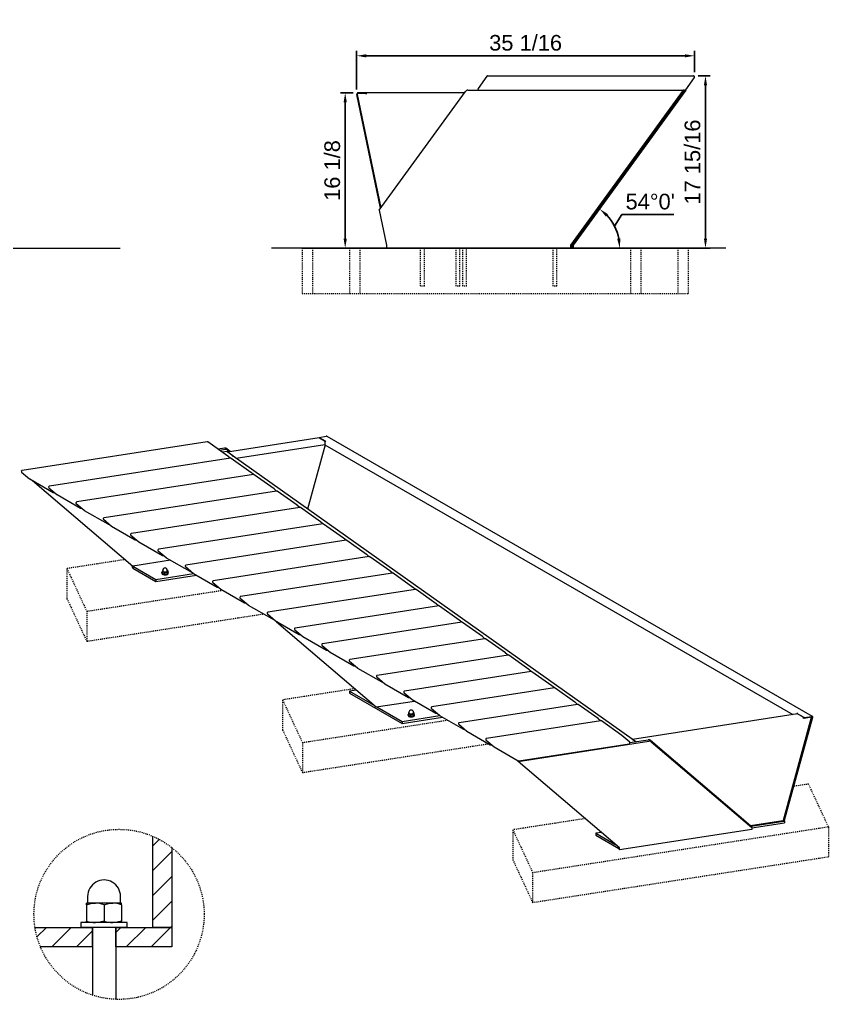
# Model space of a CAD drawing. Header units: inches. Extents: x -9 to 194, y -7 to 128.
# Drawn here: x 110 to 194, y 25.1 to 126.9 of the extents above; entities that cross this region are included whole.
import ezdxf

# ---------------------------------------------------------------- set-up
doc = ezdxf.new("R2010")
doc.units = ezdxf.units.IN
doc.linetypes.add('HIDDEN', pattern=[1.905, 1.27, -0.635])
for name, color, linetype, lineweight in [('ZANO_R', 7, 'Continuous', 0), ('ZANO_R_przerywana', 250, 'HIDDEN', 0), ('ZANO_W', 1, 'Continuous', 0)]:
    doc.layers.add(name, color=color, linetype=linetype, lineweight=lineweight)
doc.styles.get("Standard").update_dxf_attribs({"font": 'arial.ttf'})
doc.dimstyles.new('amerykanie', dxfattribs={"dimtxt": 50, "dimasz": 50, "dimexe": 0.5, "dimexo": 0.5, "dimgap": 1, "dimtad": 1, "dimdec": 0, "dimzin": 0, "dimlunit": 5, "dimtxsty": 'Standard', "dimcen": 0.09, "dimclrd": 1, "dimclre": 1, "dimclrt": 1, "dimazin": 0, "dimtfac": 1, "dimtdec": 0, "dimtmove": 0, "dimatfit": 3, "dimfxl": 1, "dimtzin": 0, "dimarcsym": 1})

# ---------------------------------------------------------------- blocks, each defined once
blk = doc.blocks.new('*D402')
at = {"layer": 'ZANO_W', "color": 1, "lineweight": -2}
for p, q in [((144.99, 119.67), (144.99, 123.67)), ((180.08, 121.48), (180.08, 123.67)), ((145.99, 123.17), (179.08, 123.17))]:
    blk.add_line(p, q, dxfattribs=at)
at = {"layer": 'ZANO_W', "color": 1}
for points in [[(145.99, 123.33), (145.99, 123), (144.99, 123.17)], [(179.08, 123), (179.08, 123.33), (180.08, 123.17)]]:
    blk.add_solid(points, dxfattribs=at)
at = {"layer": 'ZANO_W', "color": 1, "insert": (162.54, 124.51), "char_height": 1.625, "attachment_point": 5}
blk.add_mtext('35 1/16', dxfattribs=at)
blk = doc.blocks.new('*D403')
at = {"layer": 'ZANO_W', "color": 1, "lineweight": -2}
for p, q in [((144.64, 119.32), (143.3, 119.32)), ((143.8, 118.32), (143.8, 104.18)), ((144.83, 103.18), (143.3, 103.18))]:
    blk.add_line(p, q, dxfattribs=at)
at = {"layer": 'ZANO_W', "color": 1}
for points in [[(143.97, 118.32), (143.63, 118.32), (143.8, 119.32)], [(143.63, 104.18), (143.97, 104.18), (143.8, 103.18)]]:
    blk.add_solid(points, dxfattribs=at)
at = {"layer": 'ZANO_W', "color": 1, "insert": (142.46, 111.25), "char_height": 1.625, "attachment_point": 5, "rotation": 90}
blk.add_mtext('16 1/8', dxfattribs=at)
blk = doc.blocks.new('*D404')
at = {"layer": 'ZANO_W', "color": 1, "lineweight": -2}
for p, q in [((180.47, 121.09), (181.72, 121.09)), ((181.22, 120.09), (181.22, 104.18)), ((176.39, 103.18), (181.72, 103.18))]:
    blk.add_line(p, q, dxfattribs=at)
at = {"layer": 'ZANO_W', "color": 1}
for points in [[(181.39, 120.09), (181.06, 120.09), (181.22, 121.09)], [(181.06, 104.18), (181.39, 104.18), (181.22, 103.18)]]:
    blk.add_solid(points, dxfattribs=at)
at = {"layer": 'ZANO_W', "color": 1, "insert": (179.88, 112.13), "char_height": 1.625, "attachment_point": 5, "rotation": 90}
blk.add_mtext('17 15/16', dxfattribs=at)
blk = doc.blocks.new('*D405')
at = {"layer": 'ZANO_W', "color": 1, "lineweight": -2}
for p, q in [((172.52, 106.67), (171.77, 105.46)), ((177.95, 106.67), (172.52, 106.67))]:
    blk.add_line(p, q, dxfattribs=at)
blk.add_arc((167.28, 103.18), 5.04, 11.3852, 42.6096, dxfattribs=at)
at = {"layer": 'ZANO_W', "color": 1}
for points in [[(171.1, 106.71), (170.88, 106.46), (170.24, 107.25)], [(172.05, 104.15), (172.39, 104.19), (172.32, 103.18)]]:
    blk.add_solid(points, dxfattribs=at)
at = {"layer": 'ZANO_W', "color": 1, "insert": (175.48, 108.01), "char_height": 1.625, "attachment_point": 5}
blk.add_mtext("54%%d0'", dxfattribs=at)

msp = doc.modelspace()

# ---------------------------------------------------------------- linework, layer by layer
at = {"layer": 'ZANO_R'}
for p, q in [((158.52429, 121.04036), (157.6088, 119.78053)), ((158.61984, 121.08904), (179.96576, 121.08904)), ((180.06131, 120.9015), (179.14581, 119.64166)), ((144.99708, 119.14025), (145.04934, 119.15121)), ((147.47592, 107.32624), (144.99708, 119.14025)), ((145.05019, 119.14641), (147.51813, 107.38433)), ((145.96581, 119.23396), (145.10984, 119.23396)), ((145.1435, 119.24183), (145.1435, 119.32057)), ((145.96256, 119.32057), (145.1435, 119.32057)), ((145.96256, 119.24183), (145.1435, 119.24183)), ((145.96256, 119.24183), (145.96256, 119.32057)), ((145.96256, 119.32057), (146.02223, 119.32057)), ((145.98171, 119.24183), (145.96256, 119.24183)), ((145.96581, 119.23396), (145.96581, 119.17097)), ((145.98085, 119.23396), (145.96581, 119.23396)), ((145.96581, 119.17097), (145.98286, 119.17097)), ((156.19198, 119.32057), (146.02223, 119.32057)), ((146.02223, 119.32057), (146.02223, 119.31748)), ((147.33976, 107.13888), (156.28774, 119.45235)), ((156.54893, 119.59299), (178.89278, 119.59299)), ((178.89278, 119.59299), (167.19158, 103.49075)), ((179.05026, 119.59299), (167.34906, 103.49075)), ((178.92874, 119.3174), (167.4278, 103.49075)), ((167.50654, 103.49075), (179.20774, 119.59299)), ((178.92874, 119.3174), (178.85, 119.3174)), ((178.95184, 119.59299), (178.89278, 119.59299)), ((179.05026, 119.59299), (178.95184, 119.59299)), ((179.05026, 119.59299), (179.20774, 119.59299)), ((147.33976, 107.13888), (148.09826, 103.49075)), ((-5.48874, 103.17579), (120.43038, 103.17579)), ((183.34803, 103.17579), (136.15289, 103.17579)), ((139.33102, 103.17579), (173.42625, 103.17579)), ((144.25224, 103.17579), (139.33102, 103.17579)), ((140.40728, 103.17579), (174.5025, 103.17579)), ((145.3285, 103.17579), (140.40728, 103.17579)), ((178.34747, 103.17579), (144.25224, 103.17579)), ((179.42373, 103.17579), (145.3285, 103.17579)), ((148.09826, 103.49075), (148.09826, 103.17579)), ((152.02339, 103.17579), (151.59032, 103.17579)), ((155.71882, 103.17579), (155.28575, 103.17579)), ((156.41491, 103.17579), (155.98184, 103.17579)), ((165.7911, 103.17579), (165.35803, 103.17579)), ((165.79396, 103.17579), (165.36089, 103.17579)), ((165.79396, 103.17579), (165.36089, 103.17579)), ((167.34906, 103.49075), (167.19158, 103.49075)), ((167.19158, 103.49075), (167.19158, 103.17579)), ((167.4278, 103.49075), (167.34906, 103.49075)), ((167.34906, 103.49075), (167.34906, 103.17579)), ((167.4278, 103.49075), (167.50654, 103.49075)), ((167.50654, 103.17579), (167.50654, 103.49075)), ((173.42625, 103.17579), (178.34747, 103.17579)), ((174.5025, 103.17579), (178.34747, 103.17579)), ((178.34747, 103.17579), (179.42373, 103.17579)), ((141.09761, 83.51845), (141.83558, 83.6326)), ((141.09761, 83.51845), (141.12256, 83.4647)), ((141.09761, 83.46983), (141.09761, 83.51845)), ((192.32887, 54.52431), (141.93088, 83.61845)), ((129.46651, 83.05994), (110.23408, 80.08499)), ((131.60415, 81.57666), (129.5363, 83.04347)), ((141.11041, 83.47181), (131.5656, 81.99539)), ((132.46117, 81.34473), (141.69993, 82.77382)), ((141.7284, 82.73842), (139.89815, 76.06939)), ((141.74041, 83.10802), (141.12256, 83.4647)), ((141.12256, 83.4647), (141.12256, 83.46266)), ((141.14252, 83.45317), (141.64629, 83.16236)), ((141.69993, 82.98078), (141.69993, 82.75485)), ((141.69993, 82.75485), (190.29218, 54.70315)), ((141.72496, 83.065), (141.71217, 83.07239)), ((141.74041, 83.10802), (141.78089, 83.13139)), ((141.74041, 83.08805), (141.74041, 83.10802)), ((141.78089, 83.13139), (141.78539, 83.12879)), ((141.78089, 83.12606), (141.78089, 83.13139)), ((131.26907, 82.39035), (130.60242, 82.28723)), ((131.33492, 82.24847), (130.77841, 82.16239)), ((131.49484, 82.03306), (131.05636, 81.96523)), ((132.11775, 81.5912), (131.49484, 82.03306)), ((131.84989, 82.03936), (131.50439, 82.33398)), ((131.7648, 82.0262), (131.57024, 82.19211)), ((132.02082, 81.67345), (131.59405, 81.97618)), ((131.59405, 81.96268), (131.59405, 81.97618)), ((131.86657, 81.35338), (131.61086, 81.57144)), ((132.02082, 81.65996), (132.02082, 81.67345)), ((132.11775, 81.5912), (132.07335, 81.57034)), ((132.07335, 81.57034), (132.07536, 81.56892)), ((132.11775, 81.57817), (132.11775, 81.5912)), ((173.60959, 52.15651), (132.14528, 81.56881)), ((131.87132, 81.35412), (113.07273, 78.44628)), ((134.00835, 79.87127), (131.9411, 81.33765)), ((110.18676, 79.91811), (111.01161, 79.21471)), ((134.27551, 79.64872), (115.91066, 76.80798)), ((134.27076, 79.64799), (134.01506, 79.86605)), ((136.41255, 78.16587), (134.3453, 79.63226)), ((111.02582, 79.20468), (113.46673, 77.79557)), ((111.32047, 79.03458), (121.746, 70.14411)), ((113.02541, 78.27939), (113.85026, 77.57599)), ((113.52901, 77.78391), (113.59455, 77.79405)), ((113.86447, 77.56596), (116.30466, 76.15727)), ((136.67971, 77.94333), (118.74859, 75.16968)), ((136.67496, 77.9426), (136.41925, 78.16065)), ((138.81674, 76.46048), (136.7495, 77.92686)), ((115.86333, 76.64109), (116.68819, 75.93769)), ((139.07916, 76.2372), (138.82345, 76.45526)), ((116.36694, 76.14561), (116.43248, 76.15575)), ((116.70239, 75.92766), (119.14258, 74.51897)), ((139.08391, 76.23794), (121.58651, 73.53138)), ((141.22094, 74.75509), (139.15369, 76.22147)), ((118.70126, 75.00279), (119.52612, 74.29939)), ((119.20487, 74.50731), (119.27041, 74.51745)), ((141.4881, 74.53255), (124.42444, 71.89307)), ((141.48335, 74.53181), (141.22765, 74.74987)), ((143.62513, 73.0497), (141.55789, 74.51608)), ((119.54032, 74.28936), (121.98051, 72.88067)), ((121.53919, 73.36449), (122.36404, 72.66109)), ((122.0428, 72.86901), (122.10834, 72.87915)), ((122.37825, 72.65106), (124.81844, 71.24237)), ((143.8923, 72.82715), (127.26237, 70.25477)), ((143.88755, 72.82642), (143.63184, 73.04447)), ((146.02933, 71.3443), (143.96208, 72.81069)), ((124.37712, 71.72619), (125.20197, 71.02279)), ((146.29174, 71.12103), (146.03604, 71.33908)), ((125.66957, 70.75102), (121.746, 70.14411)), ((124.88073, 71.23071), (124.94627, 71.24084)), ((125.21618, 71.01276), (127.65637, 69.60406)), ((146.2965, 71.12176), (130.1003, 68.61647)), ((148.43353, 69.63891), (146.36628, 71.10529)), ((121.68015, 70.20026), (121.68015, 70.07823)), ((121.746, 69.93636), (121.68015, 70.07823)), ((121.746, 70.14411), (121.746, 69.93636)), ((121.746, 70.14411), (124.13498, 68.76498)), ((121.746, 69.93636), (124.13498, 68.55723)), ((124.13498, 68.76498), (128.05855, 69.37189)), ((124.764, 69.43859), (124.764, 69.38665)), ((124.79825, 69.58389), (124.79825, 69.41325)), ((124.8435, 69.69804), (124.83627, 69.68435)), ((124.8435, 69.69745), (124.83627, 69.68435)), ((124.8435, 69.71126), (124.8435, 69.65283)), ((125.00599, 69.46396), (125.00599, 69.29333)), ((125.28976, 69.50786), (125.28976, 69.33722)), ((125.32055, 69.65283), (125.32055, 69.71126)), ((125.3658, 69.67168), (125.3658, 69.50104)), ((125.40006, 69.38665), (125.40006, 69.43859)), ((127.21505, 70.08789), (128.0399, 69.38449)), ((127.71866, 69.59241), (127.78419, 69.60254)), ((128.05411, 69.37446), (130.4943, 67.96576)), ((148.70069, 69.41637), (132.93823, 66.97817)), ((148.69594, 69.41563), (148.44023, 69.63369)), ((150.83772, 67.93352), (148.77048, 69.3999)), ((124.13498, 68.55723), (128.34237, 69.20805)), ((124.13498, 68.76498), (124.13498, 68.55723)), ((130.05298, 68.44959), (130.87783, 67.74619)), ((130.55658, 67.9541), (130.62212, 67.96424)), ((130.89204, 67.73615), (133.33223, 66.32746)), ((151.10489, 67.71098), (135.77616, 65.33987)), ((151.10014, 67.71024), (150.84443, 67.9283)), ((153.24192, 66.22813), (151.17467, 67.69451)), ((132.8909, 66.81129), (133.71576, 66.10789)), ((133.39451, 66.3158), (133.46005, 66.32594)), ((153.50433, 66.00485), (153.24863, 66.2229)), ((133.72996, 66.09785), (136.17016, 64.68916)), ((135.72883, 65.17298), (136.55369, 64.46958)), ((153.50908, 66.00558), (138.61408, 63.70157)), ((155.64612, 64.52273), (153.57887, 65.98911)), ((136.23244, 64.6775), (136.29798, 64.68764)), ((136.56789, 64.45955), (139.00808, 63.05086)), ((136.65674, 64.33889), (136.61275, 64.43366)), ((136.75151, 64.35355), (136.65674, 64.33889)), ((136.65674, 64.33889), (147.01895, 55.50242)), ((155.91328, 64.30019), (141.45201, 62.06327)), ((155.90853, 64.29946), (155.65282, 64.51751)), ((158.05031, 62.81734), (155.98307, 64.28372)), ((138.56676, 63.53468), (139.39161, 62.83128)), ((139.07037, 63.0392), (139.13591, 63.04934)), ((139.40582, 62.82125), (141.84601, 61.41256)), ((158.31748, 62.5948), (144.28994, 60.42497)), ((158.31273, 62.59406), (158.05702, 62.81212)), ((160.45451, 61.11195), (158.38726, 62.57833)), ((141.40469, 61.89638), (142.22954, 61.19298)), ((141.9083, 61.4009), (141.97384, 61.41104)), ((142.24375, 61.18295), (144.68394, 59.77426)), ((160.71692, 60.88867), (160.46122, 61.10673)), ((144.24262, 60.25808), (145.06747, 59.55468)), ((160.72167, 60.88941), (147.12787, 58.78666)), ((162.8587, 59.40656), (160.79146, 60.87294)), ((144.74623, 59.7626), (144.81177, 59.77274)), ((145.08168, 59.54465), (147.52187, 58.13596)), ((163.12587, 59.18401), (149.9658, 57.14836)), ((163.12112, 59.18328), (162.86541, 59.40133)), ((165.2629, 57.70116), (163.19565, 59.16754)), ((147.08055, 58.61978), (147.9054, 57.91638)), ((147.58415, 58.1243), (147.64969, 58.13444)), ((144.96247, 57.2561), (144.25948, 57.14735)), ((144.25948, 57.14735), (146.83044, 55.66317)), ((144.25948, 57.14735), (144.25948, 56.93961)), ((147.91961, 57.90635), (150.3598, 56.49765)), ((165.53007, 57.47862), (152.80373, 55.51006)), ((165.52532, 57.47789), (165.26961, 57.69594)), ((167.6671, 55.99577), (165.59985, 57.46215)), ((144.25948, 56.93961), (149.71257, 53.7916)), ((147.01895, 55.50242), (151.01346, 56.1203)), ((149.91848, 56.98148), (150.74333, 56.27808)), ((150.42208, 56.486), (150.48762, 56.49613)), ((150.75754, 56.26805), (153.19773, 54.85935)), ((147.08989, 55.51339), (149.71257, 53.99935)), ((152.7564, 55.34318), (153.58126, 54.63978)), ((167.93426, 55.77323), (155.64166, 53.87176)), ((167.92951, 55.77249), (167.67381, 55.99055)), ((170.07129, 54.29038), (168.00405, 55.75676)), ((149.71257, 53.99935), (153.63614, 54.60626)), ((149.71257, 53.7916), (153.91996, 54.44242)), ((149.71257, 53.99935), (149.71257, 53.7916)), ((150.34159, 54.67296), (150.34159, 54.62102)), ((150.37584, 54.81826), (150.37584, 54.64762)), ((150.42109, 54.93241), (150.41386, 54.91872)), ((150.42109, 54.93182), (150.41386, 54.91872)), ((150.42109, 54.94563), (150.42109, 54.8872)), ((150.58358, 54.69834), (150.58358, 54.5277)), ((150.86735, 54.74223), (150.86735, 54.57159)), ((150.89814, 54.8872), (150.89814, 54.94563)), ((150.94339, 54.90605), (150.94339, 54.73541)), ((150.97765, 54.62102), (150.97765, 54.67296)), ((153.26001, 54.84769), (153.32555, 54.85783)), ((153.59546, 54.62974), (156.03565, 53.22105)), ((170.33846, 54.06784), (158.47958, 52.23346)), ((170.33371, 54.0671), (170.078, 54.28516)), ((172.52125, 52.55253), (170.40824, 54.05137)), ((190.77755, 54.77823), (173.65213, 52.1292)), ((189.31604, 43.73382), (192.25056, 54.42662)), ((189.3784, 43.73102), (192.31442, 54.42925)), ((189.42242, 43.74577), (192.35844, 54.44399)), ((190.76645, 54.85262), (190.72597, 54.82926)), ((191.4602, 54.40539), (190.72597, 54.82926)), ((190.72597, 54.77732), (190.72597, 54.82926)), ((190.73563, 54.77174), (190.72597, 54.77732)), ((190.76196, 54.85522), (190.76645, 54.85262)), ((190.76196, 54.85003), (190.76196, 54.85522)), ((191.32689, 54.47085), (190.82313, 54.76167)), ((191.4602, 54.35346), (191.35883, 54.41198)), ((191.38899, 54.34757), (191.38084, 54.3463)), ((191.39644, 54.39027), (191.38899, 54.38911)), ((191.40545, 54.35365), (191.38899, 54.38911)), ((191.38899, 54.34757), (191.38899, 54.38911)), ((191.38899, 54.34757), (191.40545, 54.3121)), ((191.39009, 54.30972), (191.40545, 54.3121)), ((191.44837, 54.36029), (191.40545, 54.35365)), ((191.40545, 54.3121), (191.40545, 54.35365)), ((191.4602, 54.40539), (192.25193, 54.52786)), ((191.4602, 54.35346), (192.25193, 54.47592)), ((191.4602, 54.35346), (191.4602, 54.40539)), ((192.24875, 54.45342), (192.23921, 54.47396)), ((192.25193, 54.47592), (192.25193, 54.52786)), ((192.31442, 54.42925), (192.35844, 54.44399)), ((155.59433, 53.70488), (156.41919, 53.00148)), ((156.09794, 53.20939), (156.16348, 53.21953)), ((156.43339, 52.99144), (158.87358, 51.58275)), ((158.43226, 52.06657), (159.25711, 51.36317)), ((161.74924, 49.85107), (175.33757, 51.95296)), ((173.35281, 51.8439), (172.52796, 52.5473)), ((173.38111, 51.80239), (175.27172, 52.09484)), ((173.56562, 52.13822), (173.56763, 52.13679)), ((173.56763, 52.13679), (173.61203, 52.15765)), ((173.98186, 51.89531), (173.61203, 52.15765)), ((173.67946, 52.10982), (173.98186, 51.89531)), ((175.50705, 52.03847), (185.90606, 43.17061)), ((158.93587, 51.57109), (159.00141, 51.58123)), ((159.27132, 51.35314), (161.76553, 49.91327)), ((161.82781, 49.90161), (173.30549, 51.67702)), ((175.5729, 51.8966), (186.02347, 42.98478)), ((161.70385, 49.94887), (161.74924, 49.85107)), ((172.29189, 40.86073), (161.74924, 49.85107)), ((186.02347, 42.77703), (172.29189, 40.65298)), ((185.90606, 43.17061), (189.2623, 43.68977)), ((185.91206, 43.15769), (189.31591, 43.68421)), ((185.96361, 43.11373), (189.31591, 43.63227)), ((185.96361, 43.11373), (186.02347, 42.98478)), ((186.02347, 42.92909), (189.42891, 43.45586)), ((186.02347, 42.98478), (186.02347, 42.77703)), ((189.31591, 43.63227), (189.31591, 43.68421)), ((189.35583, 43.6523), (189.42891, 43.6636)), ((189.3784, 43.73102), (189.42242, 43.74577)), ((189.42891, 43.6636), (189.39169, 43.68509)), ((189.42891, 43.6636), (189.42891, 43.45586)), ((123.78225, 42.07922), (123.78225, 32.59691)), ((170.40522, 42.46961), (169.83707, 42.38173)), ((169.83707, 42.38173), (171.91488, 41.18223)), ((169.83707, 42.38173), (169.83707, 42.17398)), ((169.83707, 42.17398), (172.22604, 40.79485)), ((123.78225, 41.04441), (124.48127, 41.74343)), ((125.79316, 40.8828), (125.79316, 32.59691)), ((172.22604, 40.79485), (172.22604, 40.91688)), ((172.22604, 40.79485), (172.29189, 40.65298)), ((172.29189, 40.65298), (172.29189, 40.86073)), ((123.78225, 38.46463), (125.79316, 40.47554)), ((123.78225, 35.88485), (125.79316, 37.89576)), ((117.04572, 35.81436), (117.04572, 35.16082)), ((120.46425, 35.16082), (120.46425, 35.81436)), ((116.94517, 34.9489), (116.94517, 35.11055)), ((117.85007, 35.11055), (116.94517, 35.11055)), ((116.94517, 34.9489), (117.3885, 35.06618)), ((116.94517, 34.9489), (116.94517, 33.26128)), ((117.3885, 35.06618), (117.85007, 35.11055)), ((119.65989, 35.11055), (117.85007, 35.11055)), ((118.75499, 34.9489), (119.19832, 35.06618)), ((118.75499, 34.9489), (118.75499, 33.26128)), ((119.19832, 35.06618), (119.65989, 35.11055)), ((120.5648, 35.11055), (119.65989, 35.11055)), ((120.5648, 34.9489), (120.5648, 35.11055)), ((120.5648, 34.9489), (120.5648, 33.26128)), ((123.78225, 33.30507), (125.79316, 35.31598)), ((111.57475, 32.60142), (117.54844, 32.59691)), ((111.78292, 31.62486), (112.75926, 32.6012)), ((113.32385, 30.58601), (115.33674, 32.59889)), ((116.34189, 33.09964), (116.34189, 32.59692)), ((121.16807, 33.09964), (116.34189, 33.09964)), ((121.16807, 32.59692), (116.34189, 32.59692)), ((116.94517, 33.09964), (116.94517, 33.26128)), ((117.54844, 30.58601), (117.54844, 32.59691)), ((117.54844, 32.59691), (117.54844, 25.557)), ((118.31165, 33.14401), (117.85007, 33.09964)), ((118.75499, 33.26128), (118.31165, 33.14401)), ((120.12146, 33.14401), (119.65989, 33.09964)), ((119.96153, 30.58601), (119.96153, 32.59691)), ((119.96153, 32.59691), (125.79316, 32.59691)), ((119.96153, 32.59691), (119.96153, 25.12173)), ((119.96153, 32.06412), (120.49432, 32.59691)), ((120.5648, 33.26128), (120.12146, 33.14401)), ((120.5648, 33.09964), (120.5648, 33.26128)), ((121.06319, 30.58601), (123.0741, 32.59691)), ((121.16807, 32.59692), (121.16807, 33.09964)), ((123.64297, 30.58601), (125.65388, 32.59691)), ((125.79316, 32.59691), (123.78225, 32.59691)), ((125.65388, 32.59691), (125.79316, 32.73619)), ((115.90363, 30.58601), (117.54844, 32.23081)), ((117.54844, 30.58601), (112.0979, 30.58601)), ((125.79316, 30.58601), (119.96153, 30.58601))]:
    msp.add_line(p, q, dxfattribs=at)
at = {"layer": 'ZANO_R', "flags": 128}
for points in [[(124.85714, 69.30877), (124.81865, 69.33568), (124.78967, 69.36632), (124.77126, 69.39956), (124.76409, 69.43422), (124.7684, 69.46904), (124.78405, 69.50275), (124.79825, 69.52148)], [(125.32055, 69.68219), (125.32624, 69.66555), (125.32769, 69.63479), (125.31764, 69.60457), (125.29658, 69.57631), (125.26549, 69.55132), (125.22582, 69.53078), (125.17942, 69.51563), (125.12847, 69.5066), (125.07535, 69.5041), (125.02254, 69.50826), (124.97251, 69.51887), (124.92761, 69.53544), (124.88992, 69.5572), (124.86122, 69.58312), (124.84284, 69.612), (124.83564, 69.64249), (124.83997, 69.67315), (124.8435, 69.68219)], [(124.8435, 69.65283), (124.84359, 69.6491), (124.85055, 69.6196), (124.86834, 69.59165), (124.89612, 69.56656), (124.93259, 69.54551), (124.97605, 69.52947), (125.02446, 69.5192), (125.07557, 69.51519), (125.12697, 69.5176), (125.17628, 69.52634), (125.22118, 69.541), (125.25957, 69.56088), (125.28966, 69.58506), (125.31004, 69.61241), (125.31976, 69.64166), (125.32055, 69.65283)], [(125.3658, 69.52148), (125.38496, 69.49449), (125.39781, 69.46039), (125.39925, 69.42549), (125.38922, 69.39107), (125.36809, 69.35837), (125.33662, 69.32857), (125.29595, 69.30274), (125.24755, 69.28182), (125.19317, 69.26657), (125.13477, 69.25754), (125.07446, 69.25505), (125.01442, 69.25919), (124.95683, 69.26982), (124.90377, 69.28655), (124.85714, 69.30877)], [(125.40006, 69.38665), (125.39925, 69.37356), (125.38922, 69.33914), (125.36809, 69.30643), (125.33662, 69.27663), (125.29595, 69.2508), (125.24755, 69.22989), (125.19317, 69.21463), (125.13477, 69.2056), (125.07446, 69.20311), (125.01442, 69.20725), (124.95683, 69.21788), (124.90377, 69.23461), (124.85714, 69.25683)], [(150.43474, 54.54314), (150.39624, 54.57006), (150.36726, 54.60069), (150.34885, 54.63394), (150.34168, 54.66859), (150.34599, 54.70341), (150.36164, 54.73712), (150.37584, 54.75585)], [(150.89814, 54.91656), (150.90383, 54.89992), (150.90528, 54.86916), (150.89523, 54.83895), (150.87417, 54.81068), (150.84308, 54.78569), (150.80341, 54.76515), (150.75701, 54.75), (150.70606, 54.74097), (150.65294, 54.73848), (150.60013, 54.74263), (150.55011, 54.75324), (150.5052, 54.76981), (150.46751, 54.79157), (150.43881, 54.81749), (150.42043, 54.84637), (150.41323, 54.87686), (150.41756, 54.90752), (150.42109, 54.91656)], [(150.42109, 54.8872), (150.42118, 54.88347), (150.42814, 54.85397), (150.44593, 54.82602), (150.47371, 54.80093), (150.51018, 54.77988), (150.55364, 54.76384), (150.60205, 54.75358), (150.65316, 54.74956), (150.70457, 54.75197), (150.75387, 54.76071), (150.79877, 54.77537), (150.83716, 54.79525), (150.86725, 54.81943), (150.88763, 54.84678), (150.89735, 54.87603), (150.89814, 54.8872)], [(150.94339, 54.75585), (150.96255, 54.72886), (150.9754, 54.69476), (150.97684, 54.65986), (150.96681, 54.62544), (150.94568, 54.59274), (150.91421, 54.56294), (150.87354, 54.53711), (150.82514, 54.51619), (150.77076, 54.50094), (150.71236, 54.49191), (150.65205, 54.48942), (150.59202, 54.49356), (150.53442, 54.50419), (150.48136, 54.52092), (150.43474, 54.54314)], [(150.97765, 54.62102), (150.97684, 54.60793), (150.96681, 54.57351), (150.94568, 54.5408), (150.91421, 54.511), (150.87354, 54.48517), (150.82514, 54.46426), (150.77076, 54.44901), (150.71236, 54.43997), (150.65205, 54.43748), (150.59202, 54.44163), (150.53442, 54.45225), (150.48136, 54.46898), (150.43474, 54.4912)], [(190.73333, 54.77307), (190.73333, 54.77307), (190.7323, 54.77123)], [(190.76196, 54.85522), (190.74528, 54.8437), (190.7346, 54.83424)], [(173.58603, 52.14544), (173.5839, 52.14491), (173.56562, 52.13822)]]:
    msp.add_lwpolyline(points, dxfattribs=at)
at = {"layer": 'ZANO_R'}
msp.add_lwpolyline([(125.79316, 32.59691), (125.79316, 30.58601)], dxfattribs=at)
for centre, radius, start, end in [((158.61984, 120.97093), 0.11811, 90, 143.9947852), ((179.96576, 120.97093), 0.11811, 323.9947852, 90), ((145.1435, 119.17097), 0.14961, 90, 191.85), ((145.11657, 119.16528), 0.06901, 95.6018819, 195.8681097), ((145.1435, 119.17097), 0.07087, 90, 117.2660445), ((145.95136, 119.17097), 0.07087, 64.9984247, 90), ((156.5555, 119.26793), 0.32513, 91.1583283, 145.4417765), ((157.70434, 119.7111), 0.11811, 143.9947852, 270), ((179.05026, 119.7111), 0.11811, 270, 323.9947852), ((129.4811, 82.96565), 0.09541, 54.6503979, 98.7930389), ((141.88547, 82.97234), 0.18573, 122.6054783, 177.3945215), ((131.32464, 82.10294), 0.29273, 52.1175135, 100.9444223), ((131.39049, 81.96107), 0.29273, 52.1175135, 100.9444223), ((131.54895, 81.49884), 0.09541, 49.5437998, 54.6503979), ((132.11023, 81.51152), 0.06716, 58.5410959, 121.2798976), ((131.8859, 81.25983), 0.09541, 54.6503979, 98.7930389), ((110.24867, 79.99071), 0.09541, 119.6143827, 229.5437998), ((110.24867, 79.99071), 0.09541, 98.7930389, 119.6143827), ((133.95315, 79.79345), 0.09541, 49.5437998, 54.6503979), ((134.2901, 79.55444), 0.09541, 54.6503979, 98.7930389), ((111.07352, 79.28731), 0.09541, 229.5437998, 240.0026883), ((113.08731, 78.35199), 0.09541, 119.6143827, 229.5437998), ((113.08731, 78.35199), 0.09541, 98.7930389, 119.6143827), ((113.51443, 77.8782), 0.09541, 240.0026883, 278.7930389), ((113.91217, 77.64859), 0.09541, 229.5437998, 240.0026883), ((136.35735, 78.08806), 0.09541, 49.5437998, 54.6503979), ((136.6943, 77.84904), 0.09541, 54.6503979, 98.7930389), ((115.92524, 76.71369), 0.09541, 119.6143827, 229.5437998), ((115.92524, 76.71369), 0.09541, 98.7930389, 119.6143827), ((138.76154, 76.38266), 0.09541, 49.5437998, 54.6503979), ((116.35236, 76.2399), 0.09541, 240.0026883, 278.7930389), ((116.75009, 76.01029), 0.09541, 229.5437998, 240.0026883), ((139.09849, 76.14365), 0.09541, 54.6503979, 98.7930389), ((118.76317, 75.07539), 0.09541, 119.6143827, 229.5437998), ((118.76317, 75.07539), 0.09541, 98.7930389, 119.6143827), ((119.19029, 74.6016), 0.09541, 240.0026883, 278.7930389), ((141.16574, 74.67727), 0.09541, 49.5437998, 54.6503979), ((141.50269, 74.43826), 0.09541, 54.6503979, 98.7930389), ((119.58802, 74.37199), 0.09541, 229.5437998, 240.0026883), ((121.6011, 73.43709), 0.09541, 119.6143827, 229.5437998), ((121.6011, 73.43709), 0.09541, 98.7930389, 119.6143827), ((122.02821, 72.9633), 0.09541, 240.0026883, 278.7930389), ((122.42595, 72.73369), 0.09541, 229.5437998, 240.0026883), ((143.56993, 72.97188), 0.09541, 49.5437998, 54.6503979), ((143.90688, 72.73287), 0.09541, 54.6503979, 98.7930389), ((124.43903, 71.79879), 0.09541, 119.6143827, 229.5437998), ((124.43903, 71.79879), 0.09541, 98.7930389, 119.6143827), ((145.97413, 71.26649), 0.09541, 49.5437998, 54.6503979), ((124.86614, 71.325), 0.09541, 240.0026883, 278.7930389), ((125.26388, 71.09539), 0.09541, 229.5437998, 240.0026883), ((127.27696, 70.16049), 0.09541, 98.7930389, 119.6143827), ((146.31108, 71.02747), 0.09541, 54.6503979, 98.7930389), ((124.91687, 69.39802), 0.1533, 184.2513206, 247.0688204), ((124.94174, 69.64709), 0.11186, 160.5389981, 249.2579248), ((125.08203, 69.71126), 0.23852, 0, 180), ((125.08159, 69.88936), 0.39055, 242.6428252, 279.771097), ((125.13397, 69.73631), 0.23226, 273.4335023, 326.5611211), ((125.24559, 69.64651), 0.09063, 335.0791278, 34.1992961), ((127.27696, 70.16049), 0.09541, 119.6143827, 229.5437998), ((127.70407, 69.68669), 0.09541, 240.0026883, 278.7930389), ((128.10181, 69.45708), 0.09541, 229.5437998, 240.0026883), ((148.37833, 69.56109), 0.09541, 49.5437998, 54.6503979), ((148.71528, 69.32208), 0.09541, 54.6503979, 98.7930389), ((130.11488, 68.52218), 0.09541, 119.6143827, 229.5437998), ((130.11488, 68.52218), 0.09541, 98.7930389, 119.6143827), ((130.542, 68.04839), 0.09541, 240.0026883, 278.7930389), ((130.93974, 67.81878), 0.09541, 229.5437998, 240.0026883), ((150.78252, 67.8557), 0.09541, 49.5437998, 54.6503979), ((151.11947, 67.61669), 0.09541, 54.6503979, 98.7930389), ((132.95281, 66.88388), 0.09541, 119.6143827, 229.5437998), ((132.95281, 66.88388), 0.09541, 98.7930389, 119.6143827), ((133.37993, 66.41009), 0.09541, 240.0026883, 278.7930389), ((153.18672, 66.15031), 0.09541, 49.5437998, 54.6503979), ((133.77767, 66.18048), 0.09541, 229.5437998, 240.0026883), ((135.79074, 65.24558), 0.09541, 119.6143827, 229.5437998), ((135.79074, 65.24558), 0.09541, 98.7930389, 119.6143827), ((153.52367, 65.9113), 0.09541, 54.6503979, 98.7930389), ((136.21786, 64.77179), 0.09541, 240.0026883, 278.7930389), ((136.61559, 64.54218), 0.09541, 229.5437998, 240.0026883), ((155.59092, 64.44491), 0.09541, 49.5437998, 54.6503979), ((155.92787, 64.2059), 0.09541, 54.6503979, 98.7930389), ((138.62867, 63.60728), 0.09541, 119.6143827, 229.5437998), ((138.62867, 63.60728), 0.09541, 98.7930389, 119.6143827), ((139.05578, 63.13349), 0.09541, 240.0026883, 278.7930389), ((139.45352, 62.90388), 0.09541, 229.5437998, 240.0026883), ((157.99511, 62.73952), 0.09541, 49.5437998, 54.6503979), ((158.33206, 62.50051), 0.09541, 54.6503979, 98.7930389), ((141.4666, 61.96898), 0.09541, 119.6143827, 229.5437998), ((141.4666, 61.96898), 0.09541, 98.7930389, 119.6143827), ((141.89371, 61.49519), 0.09541, 240.0026883, 278.7930389), ((142.29145, 61.26558), 0.09541, 229.5437998, 240.0026883), ((160.39931, 61.03413), 0.09541, 49.5437998, 54.6503979), ((144.30453, 60.33068), 0.09541, 119.6143827, 229.5437998), ((144.30453, 60.33068), 0.09541, 98.7930389, 119.6143827), ((160.73626, 60.79512), 0.09541, 54.6503979, 98.7930389), ((144.73164, 59.85689), 0.09541, 240.0026883, 278.7930389), ((145.12938, 59.62728), 0.09541, 229.5437998, 240.0026883), ((162.8035, 59.32874), 0.09541, 49.5437998, 54.6503979), ((163.14045, 59.08973), 0.09541, 54.6503979, 98.7930389), ((147.14246, 58.69238), 0.09541, 119.6143827, 229.5437998), ((147.14246, 58.69238), 0.09541, 98.7930389, 119.6143827), ((147.56957, 58.21859), 0.09541, 240.0026883, 278.7930389), ((147.96731, 57.98898), 0.09541, 229.5437998, 240.0026883), ((149.98038, 57.05408), 0.09541, 119.6143827, 229.5437998), ((149.98038, 57.05408), 0.09541, 98.7930389, 119.6143827), ((165.2077, 57.62334), 0.09541, 49.5437998, 54.6503979), ((165.54465, 57.38433), 0.09541, 54.6503979, 98.7930389), ((150.4075, 56.58028), 0.09541, 240.0026883, 278.7930389), ((150.80524, 56.35067), 0.09541, 229.5437998, 240.0026883), ((150.65962, 54.94563), 0.23852, 0, 180), ((152.81831, 55.41577), 0.09541, 119.6143827, 229.5437998), ((152.81831, 55.41577), 0.09541, 98.7930389, 119.6143827), ((167.6119, 55.91795), 0.09541, 49.5437998, 54.6503979), ((167.94885, 55.67894), 0.09541, 54.6503979, 98.7930389), ((150.49447, 54.63239), 0.1533, 184.2513206, 247.0688204), ((150.51933, 54.88146), 0.11186, 160.5389981, 249.2579248), ((150.65919, 55.12373), 0.39055, 242.6428252, 279.771097), ((150.71156, 54.97068), 0.23226, 273.4335023, 326.5611211), ((150.82318, 54.88088), 0.09063, 335.0791278, 34.1992961), ((153.24543, 54.94198), 0.09541, 240.0026883, 278.7930389), ((153.64316, 54.71237), 0.09541, 229.5437998, 240.0026883), ((170.01609, 54.21256), 0.09541, 49.5437998, 54.6503979), ((170.35304, 53.97355), 0.09541, 54.6503979, 98.7930389), ((190.87906, 54.68886), 0.20504, 138.2966983, 158.3704342), ((192.21406, 54.43732), 0.03804, 343.6600721, 67.0638232), ((155.65624, 53.77747), 0.09541, 119.6143827, 229.5437998), ((155.65624, 53.77747), 0.09541, 98.7930389, 119.6143827), ((156.08336, 53.30368), 0.09541, 240.0026883, 278.7930389), ((156.48109, 53.07407), 0.09541, 229.5437998, 240.0026883), ((158.49417, 52.13917), 0.09541, 119.6143827, 229.5437998), ((158.49417, 52.13917), 0.09541, 98.7930389, 119.6143827), ((172.46605, 52.47471), 0.09541, 49.5437998, 54.6503979), ((175.3273, 51.80743), 0.29273, 52.1175135, 100.9444223), ((175.39315, 51.66556), 0.29273, 52.1175135, 100.9444223), ((158.92128, 51.66538), 0.09541, 240.0026883, 278.7930389), ((159.31902, 51.43577), 0.09541, 229.5437998, 240.0026883), ((173.2909, 51.77131), 0.09541, 278.7930389, 49.5437998), ((161.81323, 49.9959), 0.09541, 240.0026883, 278.7930389), ((189.25374, 43.75502), 0.06581, 277.4721513, 341.2090706), ((118.75499, 35.81437), 1.70927, 359.9997308, 180.0002692), ((116.99543, 35.16083), 0.05028, 270.0029354, 359.9902351), ((117.82693, 32.36733), 2.74332, 70.2269566, 89.5167659), ((119.63675, 32.36733), 2.74332, 70.2269566, 89.5167659), ((120.51454, 35.16083), 0.05028, 180.0097649, 269.9970646), ((117.87323, 35.84303), 2.74349, 250.2279308, 269.5162644), ((119.68305, 35.84303), 2.74349, 250.2279308, 269.5162644)]:
    msp.add_arc(centre, radius, start, end, dxfattribs=at)
for centre, major_axis, ratio, start_param, end_param in [((141.83558, 83.53392), (0.13162, 0.04163), 0.697942689, 0.568205651, 1.353522551), ((192.25193, 54.42918), (0.09209, 0.08291), 0.699396234, 5.514405066, 7.29202291), ((192.25193, 54.42918), (0.06235, 0.01972), 0.697942689, 5.859090015, 7.636707858), ((189.31591, 43.73095), (0.09209, 0.08291), 0.699396234, 4.150430256, 5.514405066), ((189.31591, 43.73095), (0.06235, 0.01972), 0.697942689, 4.495115204, 5.859090015)]:
    msp.add_ellipse(centre, major_axis=major_axis, ratio=ratio, start_param=start_param, end_param=end_param, dxfattribs=at)
for points, knots in [([(145.98286, 119.17097), (145.98113, 119.18804), (145.97769, 119.22219), (145.98324, 119.26752), (145.99501, 119.3014), (146.00929, 119.31835), (146.01873, 119.31997), (146.02223, 119.32057)], [0, 0, 0, 0, 0.2179318757, 0.4358726206, 0.65381339, 0.8717540627, 1, 1, 1, 1]), ([(141.11144, 83.47061), (141.11272, 83.47121), (141.11893, 83.47415), (141.12981, 83.46727), (141.13909, 83.45698), (141.14252, 83.45317)], [0, 0, 0, 0, 0.139439402, 0.681202573, 1, 1, 1, 1]), ([(141.64629, 83.16236), (141.6552, 83.15382), (141.67302, 83.13674), (141.69793, 83.09904), (141.71423, 83.0702), (141.72083, 83.05664), (141.72118, 83.05593)], [0, 0, 0, 0, 0.3272310702, 0.6545370731, 0.9818435175, 1, 1, 1, 1]), ([(131.59405, 81.97618), (131.58873, 81.98231), (131.5781, 81.99459), (131.56524, 81.99798), (131.55909, 81.99135), (131.55692, 81.98902)], [0, 0, 0, 0, 0.393467567, 0.786944437, 1, 1, 1, 1]), ([(132.04424, 81.64335), (132.04005, 81.64986), (132.03239, 81.66179), (132.02443, 81.66981), (132.02082, 81.67345)], [0, 0, 0, 0, 0.54635793, 1, 1, 1, 1]), ([(124.83627, 69.68435), (124.83537, 69.68239), (124.82855, 69.66752), (124.81568, 69.63574), (124.8041, 69.60128), (124.79825, 69.58389)], [0, 0, 0, 0, 0.070085768, 0.530782234, 1, 1, 1, 1]), ([(124.79825, 69.58389), (124.82379, 69.57655), (124.85804, 69.56672), (124.89319, 69.54739), (124.90212, 69.54248)], [0, 0, 0, 0, 0.74592064, 1, 1, 1, 1]), ([(124.90212, 69.33473), (124.89319, 69.34014), (124.85804, 69.3614), (124.82379, 69.3911), (124.79825, 69.41325)], [0, 0, 0, 0, 0.25407936, 1, 1, 1, 1]), ([(124.90212, 69.54248), (124.92888, 69.52485), (124.96405, 69.50169), (124.99789, 69.47125), (125.00599, 69.46396)], [0, 0, 0, 0, 0.760800859, 1, 1, 1, 1]), ([(125.00599, 69.29333), (124.99789, 69.29539), (124.96405, 69.30403), (124.92888, 69.32147), (124.90212, 69.33473)], [0, 0, 0, 0, 0.239199141, 1, 1, 1, 1]), ([(125.00599, 69.46396), (125.02903, 69.47272), (125.07554, 69.49038), (125.12362, 69.49974), (125.14788, 69.50447)], [0, 0, 0, 0, 0.495457963, 1, 1, 1, 1]), ([(125.14788, 69.29672), (125.14451, 69.29622), (125.11904, 69.29245), (125.07102, 69.28907), (125.0278, 69.2919), (125.00599, 69.29333)], [0, 0, 0, 0, 0.070085768, 0.530782234, 1, 1, 1, 1]), ([(125.14788, 69.50447), (125.15124, 69.50497), (125.17671, 69.50874), (125.22473, 69.51211), (125.26795, 69.50929), (125.28976, 69.50786)], [0, 0, 0, 0, 0.070085768, 0.530782234, 1, 1, 1, 1]), ([(125.28976, 69.33722), (125.26672, 69.32847), (125.22021, 69.31081), (125.17213, 69.30144), (125.14788, 69.29672)], [0, 0, 0, 0, 0.495457963, 1, 1, 1, 1]), ([(125.28976, 69.50786), (125.29594, 69.52635), (125.3084, 69.56366), (125.32128, 69.59335), (125.32778, 69.60832)], [0, 0, 0, 0, 0.495457963, 1, 1, 1, 1]), ([(125.32778, 69.40058), (125.32688, 69.39866), (125.32006, 69.38412), (125.30719, 69.36045), (125.29561, 69.34501), (125.28976, 69.33722)], [0, 0, 0, 0, 0.070085768, 0.530782234, 1, 1, 1, 1]), ([(125.32055, 69.70811), (125.32755, 69.70333), (125.34294, 69.69283), (125.35774, 69.67914), (125.3658, 69.67168)], [0, 0, 0, 0, 0.455236652, 1, 1, 1, 1]), ([(125.32778, 69.60832), (125.32868, 69.61024), (125.33551, 69.62478), (125.34837, 69.64845), (125.35996, 69.66389), (125.3658, 69.67168)], [0, 0, 0, 0, 0.070085768, 0.530782234, 1, 1, 1, 1]), ([(125.3658, 69.50104), (125.35963, 69.48255), (125.34716, 69.44524), (125.33428, 69.41555), (125.32778, 69.40058)], [0, 0, 0, 0, 0.495457963, 1, 1, 1, 1]), ([(150.41386, 54.91872), (150.41296, 54.91676), (150.40614, 54.90189), (150.39327, 54.87012), (150.38169, 54.83565), (150.37584, 54.81826)], [0, 0, 0, 0, 0.070085768, 0.530782234, 1, 1, 1, 1]), ([(150.37584, 54.81826), (150.40139, 54.81092), (150.43563, 54.80109), (150.47078, 54.78176), (150.47971, 54.77685)], [0, 0, 0, 0, 0.74592064, 1, 1, 1, 1]), ([(150.47971, 54.5691), (150.47078, 54.57451), (150.43563, 54.59577), (150.40139, 54.62547), (150.37584, 54.64762)], [0, 0, 0, 0, 0.25407936, 1, 1, 1, 1]), ([(150.47971, 54.77685), (150.50647, 54.75923), (150.54164, 54.73606), (150.57549, 54.70562), (150.58358, 54.69834)], [0, 0, 0, 0, 0.760800859, 1, 1, 1, 1]), ([(150.58358, 54.5277), (150.57549, 54.52976), (150.54164, 54.5384), (150.50647, 54.55584), (150.47971, 54.5691)], [0, 0, 0, 0, 0.239199141, 1, 1, 1, 1]), ([(150.58358, 54.69834), (150.60662, 54.70709), (150.65313, 54.72475), (150.70121, 54.73411), (150.72547, 54.73884)], [0, 0, 0, 0, 0.495457963, 1, 1, 1, 1]), ([(150.72547, 54.53109), (150.7221, 54.53059), (150.69664, 54.52682), (150.64861, 54.52344), (150.60539, 54.52627), (150.58358, 54.5277)], [0, 0, 0, 0, 0.070085768, 0.530782234, 1, 1, 1, 1]), ([(150.72547, 54.73884), (150.72883, 54.73934), (150.7543, 54.74311), (150.80232, 54.74648), (150.84554, 54.74366), (150.86735, 54.74223)], [0, 0, 0, 0, 0.070085768, 0.530782234, 1, 1, 1, 1]), ([(150.86735, 54.57159), (150.84431, 54.56284), (150.7978, 54.54518), (150.74972, 54.53582), (150.72547, 54.53109)], [0, 0, 0, 0, 0.495457963, 1, 1, 1, 1]), ([(150.86735, 54.74223), (150.87353, 54.76072), (150.88599, 54.79804), (150.89887, 54.82772), (150.90537, 54.8427)], [0, 0, 0, 0, 0.495457963, 1, 1, 1, 1]), ([(150.90537, 54.63495), (150.90447, 54.63303), (150.89765, 54.61849), (150.88478, 54.59482), (150.8732, 54.57938), (150.86735, 54.57159)], [0, 0, 0, 0, 0.070085768, 0.530782234, 1, 1, 1, 1]), ([(150.89814, 54.94248), (150.90514, 54.9377), (150.92053, 54.9272), (150.93533, 54.91351), (150.94339, 54.90605)], [0, 0, 0, 0, 0.455236652, 1, 1, 1, 1]), ([(150.90537, 54.8427), (150.90627, 54.84461), (150.9131, 54.85915), (150.92597, 54.88282), (150.93755, 54.89826), (150.94339, 54.90605)], [0, 0, 0, 0, 0.070085768, 0.530782234, 1, 1, 1, 1]), ([(150.94339, 54.73541), (150.93722, 54.71692), (150.92475, 54.67961), (150.91187, 54.64992), (150.90537, 54.63495)], [0, 0, 0, 0, 0.495457963, 1, 1, 1, 1]), ([(190.77785, 54.7764), (190.78094, 54.77735), (190.792, 54.78077), (190.80776, 54.77327), (190.81986, 54.76413), (190.82313, 54.76167)], [0, 0, 0, 0, 0.220704687, 0.789518977, 1, 1, 1, 1]), ([(191.32689, 54.47085), (191.33278, 54.4624), (191.34456, 54.44548), (191.361, 54.40862), (191.37504, 54.36873), (191.38459, 54.33437), (191.38861, 54.31638), (191.39009, 54.30972)], [0, 0, 0, 0, 0.217931876, 0.435872621, 0.65381339, 0.871754063, 1, 1, 1, 1]), ([(173.67946, 52.10982), (173.67186, 52.11624), (173.65816, 52.12781), (173.64565, 52.12666), (173.64008, 52.12615)], [0, 0, 0, 0, 0.555026592, 1, 1, 1, 1])]:
    msp.add_open_spline(points, degree=3, knots=knots, dxfattribs=at)
at = {"layer": 'ZANO_R_przerywana', "ltscale": 0.05}
for p, q in [((139.33102, 103.17579), (139.33102, 98.45142)), ((140.40728, 103.17579), (140.40728, 98.45142)), ((144.25224, 103.17579), (144.25224, 98.45142)), ((145.3285, 103.17579), (145.3285, 98.45142)), ((151.59032, 103.17579), (151.59032, 99.23882)), ((152.02339, 99.23882), (152.02339, 103.17579)), ((155.28575, 103.17579), (155.28575, 99.23882)), ((155.71882, 99.23882), (155.71882, 103.17579)), ((155.98184, 103.17579), (155.98184, 99.23882)), ((156.41491, 99.23882), (156.41491, 103.17579)), ((165.35803, 103.17579), (165.35803, 99.23882)), ((165.36089, 103.17579), (165.36089, 99.23882)), ((165.36089, 103.17579), (165.36089, 99.23882)), ((165.7911, 99.23882), (165.7911, 103.17579)), ((165.79396, 99.23882), (165.79396, 103.17579)), ((165.79396, 99.23882), (165.79396, 103.17579)), ((173.42625, 103.17579), (173.42625, 98.45142)), ((174.5025, 103.17579), (174.5025, 98.45142)), ((178.34747, 103.17579), (178.34747, 98.45142)), ((179.42373, 103.17579), (179.42373, 98.45142)), ((152.02339, 99.23882), (151.59032, 99.23882)), ((155.71882, 99.23882), (155.28575, 99.23882)), ((156.41491, 99.23882), (155.98184, 99.23882)), ((165.7911, 99.23882), (165.35803, 99.23882)), ((165.79396, 99.23882), (165.36089, 99.23882)), ((165.79396, 99.23882), (165.36089, 99.23882)), ((120.95228, 70.82096), (114.89428, 69.88389)), ((114.89428, 69.88389), (114.89428, 66.76767)), ((114.89428, 69.88389), (116.95209, 65.4504)), ((116.95209, 65.4504), (131.06891, 67.63405)), ((114.89428, 66.76767), (116.95209, 62.33418)), ((116.95209, 65.4504), (116.95209, 62.33418)), ((116.95209, 62.33418), (135.32621, 65.17636)), ((144.79135, 57.40202), (137.29497, 56.24245)), ((137.29497, 56.24245), (139.35278, 51.80897)), ((137.29497, 56.24245), (137.29497, 53.12623)), ((139.35278, 51.80897), (154.4393, 54.14261)), ((137.29497, 53.12623), (139.35278, 48.69275)), ((139.35278, 51.80897), (139.35278, 48.69275)), ((139.35278, 48.69275), (158.6966, 51.68492)), ((191.93293, 47.49257), (190.38498, 47.25312)), ((193.99074, 43.05908), (191.93293, 47.49257)), ((168.72476, 43.90264), (161.21353, 42.74077)), ((163.27134, 38.30729), (193.99074, 43.05908)), ((193.99074, 43.05908), (193.99074, 39.94286)), ((161.21353, 42.74077), (163.27134, 38.30729)), ((161.21353, 42.74077), (161.21353, 39.62455)), ((163.27134, 35.19107), (193.99074, 39.94286)), ((161.21353, 39.62455), (163.27134, 35.19107)), ((163.27134, 38.30729), (163.27134, 35.19107))]:
    msp.add_line(p, q, dxfattribs=at)
msp.add_lwpolyline([(139.33102, 98.45142), (179.42373, 98.45142)], dxfattribs=at)
at = {"layer": 'ZANO_R_przerywana', "color": 1, "ltscale": 0.05}
msp.add_circle((120.30862, 33.9527), 8.83778, dxfattribs=at)

# ---------------------------------------------------------------- dimensions: what is measured, and where the dimension line sits
at = {"layer": 'ZANO_W'}
dim = msp.add_linear_dim(base=(180.08371, 123.16686), p1=(144.99363, 119.16799), p2=(180.08371, 120.97701), dimstyle='amerykanie', override={"dimtxt": 1.625, "dimasz": 1, "dimgap": 0.5, "dimdec": 4, "dimaunit": 1, "dimadec": 1, "dimtdec": 4, "dimtmove": 1, "dimfrac": 2}, dxfattribs=at)
dim.commit()
dim.dimension.update_dxf_attribs({"geometry": '*D402', "text_midpoint": (162.53867, 124.50762)})
for base, p1, p2, picture, middle in [((181.221958, 103.175793), (179.965759, 121.089038), (175.886856, 103.175793), '*D404', (179.881747, 112.132416)), ((143.80117, 103.17579), (145.1435, 119.32057), (145.3285, 103.17579), '*D403', (142.46096, 111.24818))]:
    dim = msp.add_linear_dim(base=base, p1=p1, p2=p2, angle=90, dimstyle='amerykanie', override={"dimtxt": 1.625, "dimasz": 1, "dimgap": 0.5, "dimdec": 4, "dimaunit": 1, "dimadec": 1, "dimtdec": 4, "dimtmove": 1, "dimfrac": 2}, dxfattribs=at)
    dim.commit()
    dim.dimension.update_dxf_attribs({"geometry": picture, "text_midpoint": middle})
dim = msp.add_angular_dim_2l(base=(172.07177, 104.73333), line1=((183.34803, 103.17579), (136.15289, 103.17579)), line2=((167.50654, 103.49075), (179.20774, 119.59299)), dimstyle='amerykanie', override={"dimtxt": 1.625, "dimasz": 1, "dimgap": 0.5, "dimdec": 4, "dimaunit": 1, "dimadec": 1, "dimtdec": 4, "dimtmove": 1, "dimfrac": 2}, dxfattribs=at)
dim.commit()
dim.dimension.update_dxf_attribs({"geometry": '*D405', "text_midpoint": (175.4844, 108.00953), "dimtype": 162})

doc.saveas('drawing.dxf')
